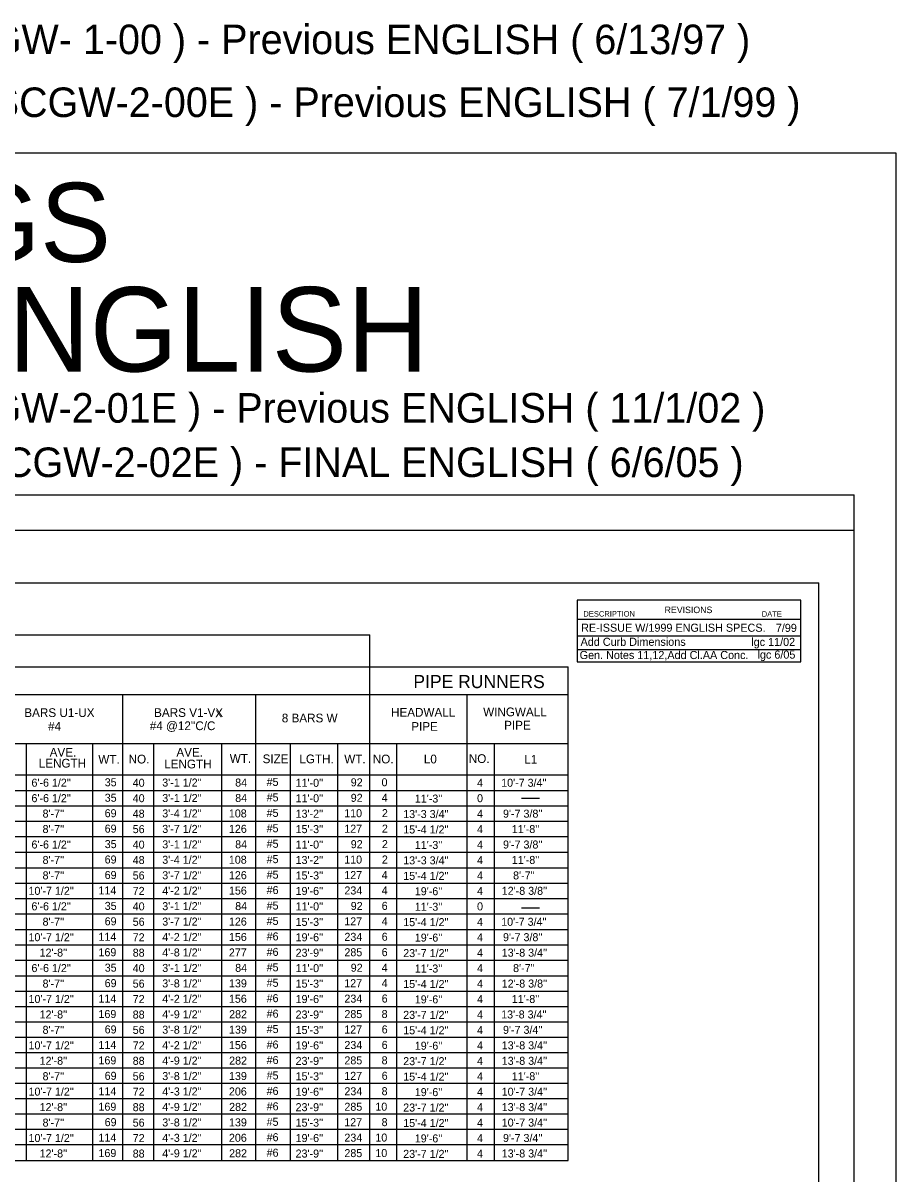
# Model space of a CAD drawing. Extents: x 198551 to 198923, y 47219 to 47520.
# Drawn here: x 198798.6 to 198922.7, y 47356.8 to 47520.4 of the extents above; entities that cross this region are included whole.
import ezdxf

# ---------------------------------------------------------------- set-up
doc = ezdxf.new("R2010")
doc.units = 0
doc.layers.add('Level 1', color=7, linetype='Continuous')
doc.layers.add('Level 25', color=7, linetype='Continuous')

msp = doc.modelspace()

# ---------------------------------------------------------------- linework, layer by layer
at = {"layer": 'Level 1'}
for p, q in [((198556.78, 47453.34), (198916.75, 47453.34)), ((198916.75, 47223.35), (198916.75, 47453.34)), ((198571.78, 47448.34), (198916.75, 47448.34)), ((198586.78, 47440.84), (198911.75, 47440.84)), ((198911.75, 47235.85), (198911.75, 47440.84)), ((198595.41, 47433.46), (198847.89, 47433.46)), ((198847.89, 47358.75), (198847.89, 47433.46)), ((198595.41, 47428.89), (198876.12, 47428.89)), ((198876.12, 47358.75), (198876.12, 47428.89)), ((198602.64, 47424.96), (198876.12, 47424.96)), ((198812.8, 47358.75), (198812.8, 47424.96)), ((198831.71, 47358.75), (198831.71, 47424.96)), ((198861.74, 47358.75), (198861.74, 47424.96)), ((198690.58, 47418.02), (198876.12, 47418.02)), ((198799.08, 47358.75), (198799.08, 47418.02)), ((198808.54, 47358.75), (198808.54, 47418.02)), ((198817.2, 47358.75), (198817.2, 47418.02)), ((198826.84, 47358.75), (198826.84, 47418.02)), ((198836.63, 47358.75), (198836.63, 47418.02)), ((198843.37, 47358.75), (198843.37, 47418.02)), ((198851.75, 47358.75), (198851.75, 47418.02)), ((198865.61, 47358.75), (198865.61, 47418.02)), ((198591.75, 47413.54), (198876.12, 47413.54)), ((198826.84, 47382.77), (198826.84, 47413.99)), ((198595.41, 47411.34), (198876.12, 47411.34)), ((198869.49, 47410.24), (198872.02, 47410.24)), ((198595.41, 47409.14), (198876.12, 47409.14)), ((198595.41, 47406.95), (198876.12, 47406.95)), ((198595.41, 47404.77), (198876.12, 47404.77)), ((198595.41, 47402.56), (198876.12, 47402.56)), ((198595.41, 47400.36), (198876.12, 47400.36)), ((198595.41, 47398.18), (198876.12, 47398.18)), ((198595.41, 47395.98), (198876.12, 47395.98)), ((198595.41, 47393.79), (198876.12, 47393.79)), ((198869.49, 47394.66), (198872.02, 47394.66)), ((198595.41, 47391.59), (198876.12, 47391.59)), ((198595.41, 47389.38), (198876.12, 47389.38)), ((198595.41, 47387.19), (198876.12, 47387.19)), ((198595.41, 47385.01), (198876.12, 47385.01)), ((198595.41, 47382.82), (198876.12, 47382.82)), ((198595.41, 47380.64), (198876.12, 47380.64)), ((198595.41, 47378.46), (198876.12, 47378.46)), ((198595.41, 47376.28), (198876.12, 47376.28)), ((198595.41, 47374.1), (198876.12, 47374.1)), ((198595.41, 47371.91), (198876.12, 47371.91)), ((198595.41, 47369.73), (198876.12, 47369.73)), ((198595.41, 47367.55), (198876.12, 47367.55)), ((198595.41, 47365.37), (198876.12, 47365.37)), ((198595.41, 47363.19), (198876.12, 47363.19)), ((198595.41, 47361), (198876.12, 47361)), ((198591.75, 47358.75), (198876.12, 47358.75))]:
    msp.add_line(p, q, dxfattribs=at)
msp.add_lwpolyline([(198551.06, 47218.73), (198922.72, 47218.73), (198922.72, 47501.9), (198551.06, 47501.9)], close=True, dxfattribs=at)
at = {"layer": 'Level 25'}
msp.add_line((198909.18, 47435.63), (198877.39, 47435.63), dxfattribs=at)
for points in [[(198909.18, 47438.36), (198877.39, 47438.36), (198877.39, 47429.63)], [(198909.18, 47429.63), (198909.18, 47438.36)], [(198877.39, 47433.31), (198909.18, 47433.31)], [(198877.39, 47431.39), (198909.18, 47431.39)], [(198877.39, 47429.63), (198909.18, 47429.63)]]:
    msp.add_lwpolyline(points, dxfattribs=at)

# ---------------------------------------------------------------- texts
at = {"layer": 'Level 1'}
for s, height, p in [('( Pg. 141 ) SAFETY GRATED WINGWALL FOR SINGLE CELL BOX - ( SCGW- 1-00 ) - Previous ENGLISH ( 6/13/97 )', 4.2, (198606.44, 47515.99)), ('( Pg. R-141E ) SAFETY GRATED WINGWALL FOR SINGLE CELL BOX - ( SCGW-2-00E ) - Previous ENGLISH ( 7/1/99 )', 4.2, (198604.85, 47507.05)), ('1999 SPECS - FINAL ENGLISH', 12, (198627.05, 47470.88)), ('( Pg. R-141E ) SAFETY GRATED WINGWALL FOR SINGLE CELL BOX - ( SCGW-2-01E ) - Previous ENGLISH ( 11/1/02 )', 4.2, (198596.73, 47463.61)), ('( Pg. R-141E ) SAFETY GRATED WINGWALL FOR SINGLE CELL BOX - ( SCGW-2-02E ) - FINAL ENGLISH ( 6/6/05 )', 4.2, (198602.7, 47455.88)), ('RE-ISSUE W/1999 ENGLISH SPECS.', 1.1492, (198877.95, 47433.89)), ('7/99', 1.149, (198905.63, 47433.87)), ('Add Curb Dimensions', 1.1492, (198877.87, 47431.89)), ('lgc 11/02', 1.149, (198902.14, 47431.87)), ('Gen. Notes 11,12,Add Cl.AA Conc.', 1.1492, (198877.74, 47430.01)), ('lgc 6/05', 1.149, (198903.03, 47430.07)), ('PIPE RUNNERS', 1.8615, (198854.1, 47425.88)), ('BARS U1-UX ', 1.245, (198798.77, 47421.77)), ('BARS V1-VX ', 1.245, (198817.23, 47421.78)), ('HEADWALL', 1.241, (198850.92, 47421.82)), ('WINGWALL', 1.241, (198864.02, 47421.88)), ("#4 @12''C/C", 1.241, (198816.62, 47419.91)), ('X', 1, (198825.96, 47421.73)), ('8 BARS W', 1.241, (198835.39, 47421.01)), ('PIPE', 1.241, (198867, 47419.99)), ('#4', 1.241, (198802.16, 47419.83)), ('PIPE', 1.241, (198853.8, 47419.81)), ('AVE.', 1.241, (198802.38, 47416.13)), ('WT.', 1.241, (198809.3, 47415.14)), ('NO.', 1.241, (198813.61, 47415.17)), ('AVE.', 1.241, (198820.4, 47416.13)), ('WT.', 1.241, (198827.99, 47415.26)), ('SIZE', 1.241, (198832.66, 47415.21)), ('LGTH.', 1.241, (198837.89, 47415.2)), ('WT.', 1.241, (198844.27, 47415.18)), ('NO.', 1.241, (198848.33, 47415.18)), ('L0 ', 1.245, (198855.58, 47415.18)), ('NO.', 1.241, (198861.98, 47415.24)), ('L1', 1.245, (198869.87, 47415.14)), ('LENGTH', 1.241, (198800.83, 47414.59)), ('LENGTH', 1.241, (198818.67, 47414.47)), (" 6'-6 1/2''", 1.138, (198799.37, 47411.87)), ('35', 1.138, (198810.21, 47411.93)), ('40', 1.138, (198814.19, 47411.86)), ("3'-1 1/2''", 1.138, (198818.39, 47411.89)), ('84', 1.138, (198828.76, 47411.89)), ('#5', 1.138, (198833.23, 47411.98)), ("11'-0''", 1.138, (198837.35, 47411.85)), ('92', 1.138, (198845.19, 47411.92)), ('0', 1.14, (198849.57, 47411.93)), ('4', 1.14, (198863.15, 47411.85)), ("10'-7 3/4''", 1.138, (198866.58, 47411.86)), (" 6'-6 1/2''", 1.138, (198799.37, 47409.67)), ('35', 1.138, (198810.21, 47409.73)), ('40', 1.138, (198814.19, 47409.66)), ("3'-1 1/2''", 1.138, (198818.39, 47409.69)), ('84', 1.138, (198828.76, 47409.7)), ('#5', 1.138, (198833.23, 47409.78)), ("11'-0''", 1.138, (198837.35, 47409.66)), ('92', 1.138, (198845.19, 47409.72)), ('4', 1.14, (198849.59, 47409.73)), ("11'-3''", 1.138, (198854.3, 47409.61)), ('0', 1.14, (198863.15, 47409.66)), (" 8'-7''", 1.138, (198800.95, 47407.48)), ('69', 1.138, (198810.2, 47407.53)), ('48', 1.138, (198814.19, 47407.47)), ("3'-4 1/2''", 1.138, (198818.39, 47407.5)), ('108', 1.138, (198827.86, 47407.5)), ('#5', 1.138, (198833.23, 47407.58)), ("13'-2''", 1.138, (198837.35, 47407.46)), ('110', 1.138, (198844.26, 47407.53)), ('2', 1.14, (198849.62, 47407.54)), ("13'-3 3/4''", 1.138, (198852.65, 47407.41)), ('4', 1.14, (198863.15, 47407.46)), (" 9'-7 3/8''", 1.138, (198866.42, 47407.47)), (" 8'-7''", 1.138, (198800.95, 47405.28)), ('69', 1.138, (198810.2, 47405.34)), ('56', 1.138, (198814.19, 47405.27)), ("3'-7 1/2''", 1.138, (198818.39, 47405.3)), ('126', 1.138, (198827.87, 47405.31)), ('#5', 1.138, (198833.23, 47405.39)), ("15'-3''", 1.138, (198837.35, 47405.27)), ('127', 1.138, (198844.27, 47405.33)), ('2', 1.14, (198849.62, 47405.34)), ("15'-4 1/2''", 1.138, (198852.65, 47405.22)), ("11'-8''", 1.138, (198868.09, 47405.28)), ('4', 1.14, (198863.15, 47405.27)), (" 6'-6 1/2''", 1.138, (198799.37, 47403.08)), ('35', 1.138, (198810.21, 47403.14)), ('40', 1.138, (198814.19, 47403.07)), ("3'-1 1/2''", 1.138, (198818.39, 47403.1)), ('84', 1.138, (198828.76, 47403.11)), ('#5', 1.138, (198833.23, 47403.19)), ("11'-0''", 1.138, (198837.35, 47403.07)), ('92', 1.138, (198845.19, 47403.13)), ('2', 1.14, (198849.62, 47403.14)), ("11'-3''", 1.138, (198854.3, 47403.02)), ('4', 1.14, (198863.15, 47403.07)), (" 9'-7 3/8''", 1.138, (198866.42, 47403.08)), (" 8'-7''", 1.138, (198800.95, 47400.89)), ('69', 1.138, (198810.2, 47400.95)), ('48', 1.138, (198814.19, 47400.88)), ("3'-4 1/2''", 1.138, (198818.39, 47400.91)), ('108', 1.138, (198827.86, 47400.92)), ('#5', 1.138, (198833.23, 47401)), ("13'-2''", 1.138, (198837.35, 47400.88)), ('110', 1.138, (198844.26, 47400.94)), ('2', 1.14, (198849.62, 47400.95)), ("13'-3 3/4''", 1.138, (198852.65, 47400.83)), ('4', 1.14, (198863.15, 47400.87)), ("11'-8''", 1.138, (198868.09, 47400.89)), ('69', 1.138, (198810.2, 47398.75)), ("3'-7 1/2''", 1.138, (198818.39, 47398.71)), ('126', 1.138, (198827.87, 47398.72)), ('#5', 1.138, (198833.23, 47398.8)), ('127', 1.138, (198844.27, 47398.74)), ('4', 1.14, (198849.59, 47398.75)), (" 8'-7''", 1.138, (198800.95, 47398.69)), ('56', 1.138, (198814.19, 47398.68)), ("15'-3''", 1.138, (198837.35, 47398.68)), ("15'-4 1/2''", 1.138, (198852.65, 47398.63)), ('4', 1.14, (198863.15, 47398.68)), (" 8'-7''", 1.138, (198867.85, 47398.69)), ("10'-7 1/2''", 1.138, (198799.37, 47396.5)), ('114', 1.138, (198809.32, 47396.56)), ('72', 1.138, (198814.19, 47396.49)), ("4'-2 1/2''", 1.138, (198818.39, 47396.52)), ('156', 1.138, (198827.87, 47396.53)), ('#6', 1.138, (198833.23, 47396.61)), ("19'-6''", 1.138, (198837.35, 47396.48)), ('234', 1.138, (198844.29, 47396.55)), ('4', 1.14, (198849.59, 47396.56)), ("19'-6''", 1.138, (198854.3, 47396.44)), ('4', 1.14, (198863.15, 47396.48)), ("12'-8 3/8''", 1.138, (198866.66, 47396.5)), (" 6'-6 1/2''", 1.138, (198799.37, 47394.3)), ('35', 1.138, (198810.21, 47394.36)), ('40', 1.138, (198814.19, 47394.29)), ("3'-1 1/2''", 1.138, (198818.39, 47394.32)), ('84', 1.138, (198828.76, 47394.33)), ('#5', 1.138, (198833.23, 47394.41)), ("11'-0''", 1.138, (198837.35, 47394.29)), ('92', 1.138, (198845.19, 47394.35)), ('6', 1.14, (198849.59, 47394.36)), ("11'-3''", 1.138, (198854.3, 47394.24)), ('0', 1.14, (198863.15, 47394.29)), ('69', 1.138, (198810.2, 47392.17)), ("3'-7 1/2''", 1.138, (198818.39, 47392.13)), ('#5', 1.138, (198833.23, 47392.22)), (" 8'-7''", 1.138, (198800.95, 47392.11)), ('56', 1.138, (198814.19, 47392.1)), ('126', 1.138, (198827.87, 47392.13)), ("15'-3''", 1.138, (198837.35, 47392.09)), ('127', 1.138, (198844.27, 47392.16)), ('4', 1.14, (198849.59, 47392.17)), ("15'-4 1/2''", 1.138, (198852.65, 47392.05)), ('4', 1.14, (198863.15, 47392.09)), ("10'-7 3/4''", 1.138, (198866.58, 47392.1)), ("10'-7 1/2''", 1.138, (198799.37, 47389.91)), ('114', 1.138, (198809.32, 47389.97)), ('72', 1.138, (198814.19, 47389.9)), ("4'-2 1/2''", 1.138, (198818.39, 47389.93)), ('156', 1.138, (198827.87, 47389.94)), ('#6', 1.138, (198833.23, 47390.02)), ("19'-6''", 1.138, (198837.35, 47389.9)), ('234', 1.138, (198844.29, 47389.96)), ('6', 1.14, (198849.59, 47389.97)), ("19'-6''", 1.138, (198854.3, 47389.85)), ('4', 1.14, (198863.15, 47389.9)), (" 9'-7 3/8''", 1.138, (198866.42, 47389.91)), ("12'-8''", 1.138, (198800.95, 47387.72)), ('169', 1.138, (198809.32, 47387.77)), ('88', 1.138, (198814.19, 47387.71)), ("4'-8 1/2''", 1.138, (198818.39, 47387.74)), ('277', 1.138, (198827.86, 47387.74)), ('#6', 1.138, (198833.23, 47387.82)), ("23'-9''", 1.138, (198837.35, 47387.7)), ('285', 1.138, (198844.29, 47387.77)), ('6', 1.14, (198849.59, 47387.78)), ("23'-7 1/2''", 1.138, (198852.65, 47387.65)), ('4', 1.14, (198863.15, 47387.7)), ("13'-8 3/4''", 1.138, (198866.66, 47387.71)), (" 6'-6 1/2''", 1.138, (198799.37, 47385.52)), ('35', 1.138, (198810.21, 47385.58)), ('40', 1.138, (198814.19, 47385.51)), ("3'-1 1/2''", 1.138, (198818.39, 47385.54)), ('84', 1.138, (198828.76, 47385.55)), ('#5', 1.138, (198833.23, 47385.63)), ("11'-0''", 1.138, (198837.35, 47385.51)), ('92', 1.138, (198845.19, 47385.57)), ('4', 1.14, (198849.59, 47385.58)), ("11'-3''", 1.138, (198854.3, 47385.46)), ('4', 1.14, (198863.15, 47385.51)), (" 8'-7''", 1.138, (198867.85, 47385.52)), (" 8'-7''", 1.138, (198800.95, 47383.32)), ('69', 1.138, (198810.2, 47383.38)), ('56', 1.138, (198814.19, 47383.31)), ("3'-8 1/2''", 1.138, (198818.39, 47383.34)), ('139', 1.138, (198827.88, 47383.35)), ('#5', 1.138, (198833.23, 47383.43)), ("15'-3''", 1.138, (198837.35, 47383.31)), ('127', 1.138, (198844.27, 47383.37)), ('4', 1.14, (198849.59, 47383.38)), ("15'-4 1/2''", 1.138, (198852.65, 47383.26)), ('4', 1.14, (198863.15, 47383.31)), ("12'-8 3/8''", 1.138, (198866.66, 47383.32)), ("10'-7 1/2''", 1.138, (198799.37, 47381.13)), ('114', 1.138, (198809.32, 47381.19)), ('72', 1.138, (198814.19, 47381.12)), ("4'-2 1/2''", 1.138, (198818.39, 47381.15)), ('156', 1.138, (198827.87, 47381.16)), ('#6', 1.138, (198833.23, 47381.24)), ("19'-6''", 1.138, (198837.35, 47381.12)), ('234', 1.138, (198844.29, 47381.18)), ('6', 1.14, (198849.59, 47381.19)), ("19'-6''", 1.138, (198854.3, 47381.07)), ('4', 1.14, (198863.15, 47381.11)), ("11'-8''", 1.138, (198868.09, 47381.13)), ("12'-8''", 1.138, (198800.95, 47378.93)), ('169', 1.138, (198809.32, 47378.99)), ('88', 1.138, (198814.19, 47378.92)), ("4'-9 1/2''", 1.138, (198818.39, 47378.95)), ('282', 1.138, (198827.9, 47378.96)), ('#6', 1.138, (198833.23, 47379.04)), ("23'-9''", 1.138, (198837.35, 47378.92)), ('285', 1.138, (198844.29, 47378.98)), ('8', 1.14, (198849.58, 47378.99)), ("23'-7 1/2''", 1.138, (198852.65, 47378.87)), ('4', 1.14, (198863.15, 47378.92)), ("13'-8 3/4''", 1.138, (198866.58, 47378.93)), (" 8'-7''", 1.138, (198800.95, 47376.74)), ('69', 1.138, (198810.2, 47376.8)), ('56', 1.138, (198814.19, 47376.73)), ("3'-8 1/2''", 1.138, (198818.39, 47376.76)), ('139', 1.138, (198827.88, 47376.77)), ('#5', 1.138, (198833.23, 47376.85)), ("15'-3''", 1.138, (198837.35, 47376.72)), ('127', 1.138, (198844.27, 47376.79)), ('6', 1.14, (198849.59, 47376.8)), ("15'-4 1/2''", 1.138, (198852.65, 47376.68)), ('4', 1.14, (198863.15, 47376.72)), (" 9'-7 3/4''", 1.138, (198866.42, 47376.74)), ("10'-7 1/2''", 1.138, (198799.37, 47374.54)), ('114', 1.138, (198809.32, 47374.6)), ('72', 1.138, (198814.19, 47374.53)), ("4'-2 1/2''", 1.138, (198818.39, 47374.56)), ('156', 1.138, (198827.87, 47374.57)), ('#6', 1.138, (198833.23, 47374.65)), ("19'-6''", 1.138, (198837.35, 47374.53)), ('234', 1.138, (198844.29, 47374.59)), ('6', 1.14, (198849.59, 47374.6)), ("19'-6''", 1.138, (198854.3, 47374.48)), ('4', 1.14, (198863.15, 47374.53)), ("13'-8 3/4''", 1.138, (198866.66, 47374.54)), ("12'-8''", 1.138, (198800.95, 47372.35)), ('169', 1.138, (198809.32, 47372.41)), ('88', 1.138, (198814.19, 47372.34)), ("4'-9 1/2''", 1.138, (198818.39, 47372.37)), ('282', 1.138, (198827.9, 47372.37)), ('#6', 1.138, (198833.23, 47372.46)), ("23'-9''", 1.138, (198837.35, 47372.33)), ('285', 1.138, (198844.29, 47372.4)), ('8', 1.14, (198849.58, 47372.41)), ("23'-7 1/2'", 1.138, (198852.65, 47372.29)), ('4', 1.14, (198863.15, 47372.33)), ("13'-8 3/4''", 1.138, (198866.66, 47372.34)), (" 8'-7''", 1.138, (198800.95, 47370.15)), ('69', 1.138, (198810.2, 47370.21)), ('56', 1.138, (198814.19, 47370.14)), ("3'-8 1/2''", 1.138, (198818.39, 47370.17)), ('139', 1.138, (198827.88, 47370.18)), ('#5', 1.138, (198833.23, 47370.26)), ("15'-3''", 1.138, (198837.35, 47370.14)), ('127', 1.138, (198844.27, 47370.2)), ('6', 1.14, (198849.59, 47370.21)), ("15'-4 1/2''", 1.138, (198852.65, 47370.09)), ('4', 1.14, (198863.15, 47370.14)), ("11'-8''", 1.138, (198868.09, 47370.15)), ("10'-7 1/2''", 1.138, (198799.37, 47367.96)), ('114', 1.138, (198809.32, 47368.01)), ('72', 1.138, (198814.19, 47367.95)), ("4'-3 1/2''", 1.138, (198818.39, 47367.98)), ('206', 1.138, (198827.87, 47367.98)), ('#6', 1.138, (198833.23, 47368.06)), ("19'-6''", 1.138, (198837.35, 47367.94)), ('234', 1.138, (198844.29, 47368.01)), ('8', 1.14, (198849.58, 47368.02)), ("19'-6''", 1.138, (198854.3, 47367.89)), ('4', 1.14, (198863.15, 47367.94)), ("10'-7 3/4''", 1.138, (198866.66, 47367.95)), ("12'-8''", 1.138, (198800.95, 47365.76)), ('169', 1.138, (198809.32, 47365.82)), ('88', 1.138, (198814.19, 47365.75)), ("4'-9 1/2''", 1.138, (198818.39, 47365.78)), ('282', 1.138, (198827.9, 47365.79)), ('#6', 1.138, (198833.23, 47365.87)), ("23'-9''", 1.138, (198837.35, 47365.75)), ('285', 1.138, (198844.29, 47365.81)), ('10', 1.138, (198848.69, 47365.82)), ("23'-7 1/2''", 1.138, (198852.65, 47365.7)), ('4', 1.14, (198863.15, 47365.75)), ("13'-8 3/4''", 1.138, (198866.66, 47365.76)), (" 8'-7''", 1.138, (198800.95, 47363.56)), ('69', 1.138, (198810.2, 47363.62)), ('56', 1.138, (198814.19, 47363.55)), ("3'-8 1/2''", 1.138, (198818.39, 47363.58)), ('139', 1.138, (198827.88, 47363.59)), ('#5', 1.138, (198833.23, 47363.67)), ("15'-3''", 1.138, (198837.35, 47363.55)), ('127', 1.138, (198844.27, 47363.61)), ('8', 1.14, (198849.58, 47363.62)), ("15'-4 1/2''", 1.138, (198852.65, 47363.5)), ('4', 1.14, (198863.15, 47363.55)), ("10'-7 3/4''", 1.138, (198866.66, 47363.56)), ("10'-7 1/2''", 1.138, (198799.37, 47361.37)), ('114', 1.138, (198809.32, 47361.43)), ('72', 1.138, (198814.19, 47361.36)), ("4'-3 1/2''", 1.138, (198818.39, 47361.39)), ('206', 1.138, (198827.87, 47361.4)), ('#6', 1.138, (198833.23, 47361.48)), ("19'-6''", 1.138, (198837.35, 47361.36)), ('234', 1.138, (198844.29, 47361.42)), ('10', 1.138, (198848.69, 47361.43)), ("19'-6''", 1.138, (198854.3, 47361.31)), ('4', 1.14, (198863.15, 47361.35)), (" 9'-7 3/4''", 1.138, (198866.42, 47361.37)), ("12'-8''", 1.138, (198800.95, 47359.17)), ('169', 1.138, (198809.32, 47359.23)), ('88', 1.138, (198814.19, 47359.16)), ("4'-9 1/2''", 1.138, (198818.39, 47359.19)), ('282', 1.138, (198827.9, 47359.2)), ('#6', 1.138, (198833.23, 47359.28)), ("23'-9''", 1.138, (198837.35, 47359.16)), ('285', 1.138, (198844.29, 47359.22)), ('10', 1.138, (198848.69, 47359.23)), ("23'-7 1/2''", 1.138, (198852.65, 47359.11)), ('4', 1.14, (198863.15, 47359.16)), ("13'-8 3/4''", 1.138, (198866.66, 47359.17))]:
    msp.add_text(s, height=height, dxfattribs=at).set_placement(p)
at = {"layer": 'Level 25'}
for s, height, p in [('SINGLE-CELL WINGS', 11.25, (198658.1, 47486.45)), ('REVISIONS', 0.932, (198889.82, 47436.54)), ('DESCRIPTION', 0.7769, (198878.27, 47436.05)), ('DATE', 0.777, (198903.63, 47436.03))]:
    msp.add_text(s, height=height, dxfattribs=at).set_placement(p)

doc.saveas('drawing.dxf')
